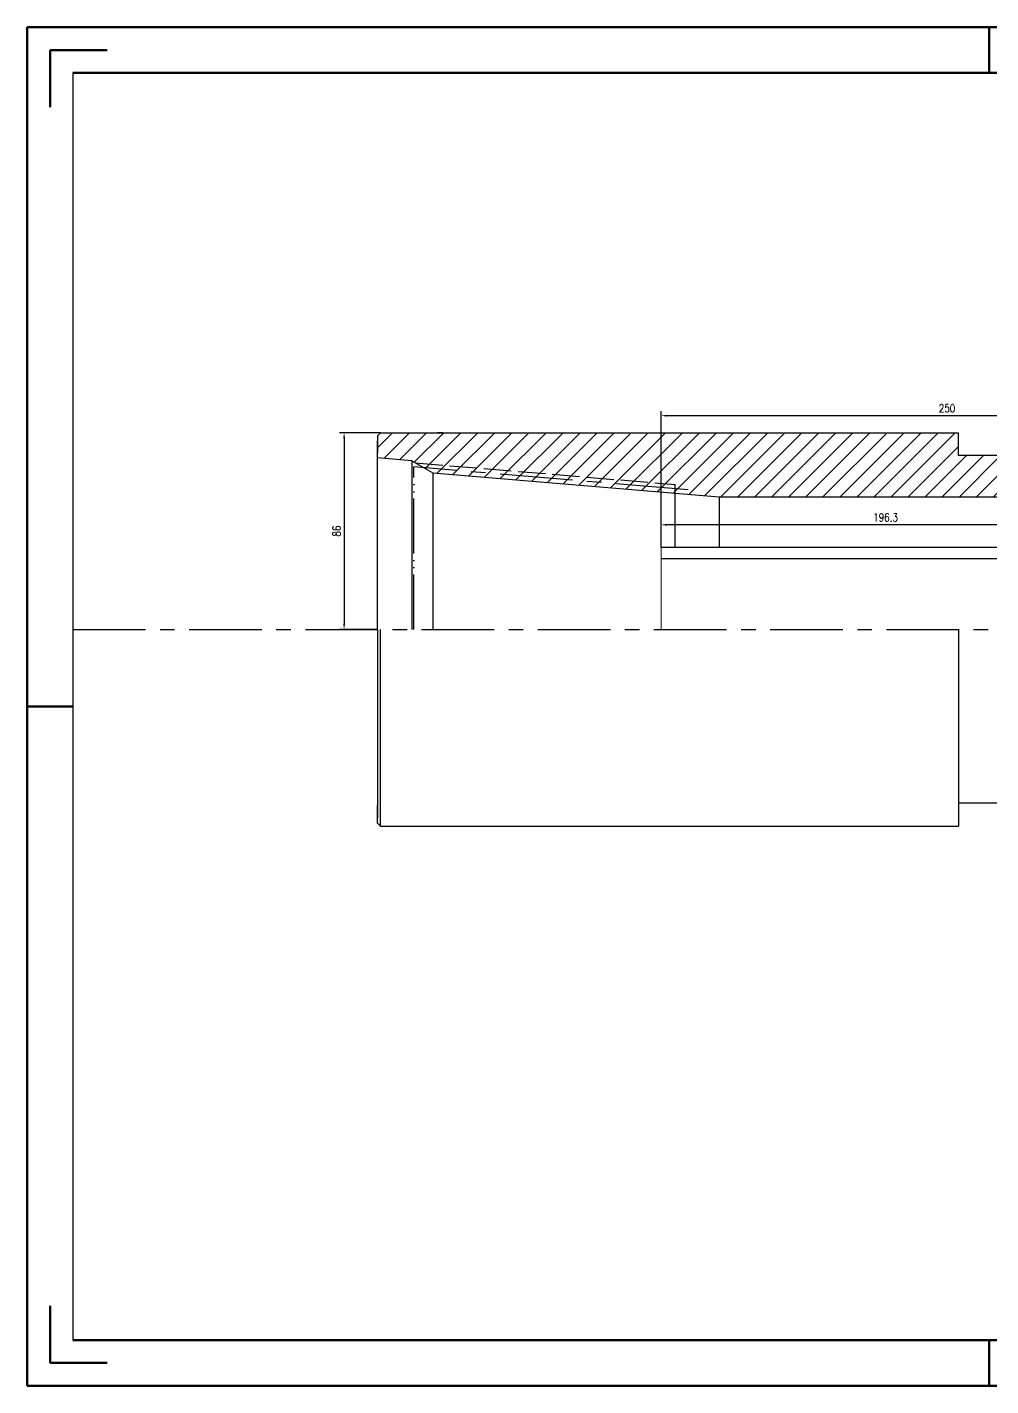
# Model space of a CAD drawing. Header units: millimetres. Extents: x 436 to 5898, y 1945 to 3729.
# Drawn here: x 3270 to 3692, y 2782 to 3376 of the extents above; entities that cross this region are included whole.
import ezdxf

# ---------------------------------------------------------------- set-up
doc = ezdxf.new("R2010")
doc.units = ezdxf.units.MM
for name, pattern in [('ACAD_ISO02W100', [15, 12, -3]), ('ACAD_ISO05W100', [33, 24, -3, 0, -3, 0, -3]), ('CENTER', [50.8, 31.75, -6.35, 6.35, -6.35])]:
    doc.linetypes.add(name, pattern=pattern)
for name, color, linetype, lineweight in [('中心线层', 1, 'CENTER', 25), ('剖面线', 2, 'Continuous', 15), ('双点划线层', 6, 'ACAD_ISO05W100', 25), ('总内框线', 7, 'Continuous', 50), ('标注层', 3, 'Continuous', 25), ('细线层', 6, 'Continuous', 20), ('虚线层', 4, 'ACAD_ISO02W100', 25)]:
    doc.layers.add(name, color=color, linetype=linetype, lineweight=lineweight)
doc.styles.add('TH_GBDIM', font='romans.shx', dxfattribs={"width": 0.8, "bigfont": 'gbcbig.shx'})
doc.dimstyles.new('TH_GBDIM', dxfattribs={"dimtxt": 3.5, "dimasz": 2.5, "dimexe": 2, "dimexo": 0, "dimgap": 1.5, "dimtad": 1, "dimdec": 1, "dimdsep": 46, "dimtxsty": 'TH_GBDIM', "dimcen": 2.5, "dimclrd": 130, "dimclre": 130, "dimclrt": 3, "dimadec": 0, "dimazin": 0, "dimtfac": 0.714286, "dimtdec": 1, "dimtmove": 0, "dimatfit": 3, "dimfxl": 1, "dimtzin": 0, "dimlwd": -1, "dimlwe": -1, "dimarcsym": 0})

# ---------------------------------------------------------------- blocks, each defined once
blk = doc.blocks.new('*D177')
at = {"layer": 'Defpoints', "color": 0, "transparency": 16777216}
for p in [(3547.55, 3158.32), (3743.81, 3155.1), (3547.55, 3148.6)]:
    blk.add_point(p, dxfattribs=at)
at = {"layer": '标注层', "color": 130, "transparency": 16777216}
for p, q in [((3547.55, 3148.6), (3547.55, 3160.32)), ((3743.81, 3155.1), (3743.81, 3160.32)), ((3741.31, 3158.32), (3550.05, 3158.32))]:
    blk.add_line(p, q, dxfattribs=at)
for points in [[(3550.05, 3158.74), (3550.05, 3157.9), (3547.55, 3158.32)], [(3741.31, 3158.74), (3741.31, 3157.9), (3743.81, 3158.32)]]:
    blk.add_solid(points, dxfattribs=at)
at = {"layer": '标注层', "color": 3, "transparency": 16777216, "insert": (3645.68, 3161.57), "char_height": 3.5, "attachment_point": 5, "style": 'TH_GBDIM'}
blk.add_mtext('196.3', dxfattribs=at)
blk = doc.blocks.new('*D178')
at = {"layer": 'Defpoints', "color": 0, "transparency": 16777216}
for p in [(3424.85, 3198.6), (3408.97, 3112.6), (3423.55, 3112.6)]:
    blk.add_point(p, dxfattribs=at)
at = {"layer": '标注层', "color": 130, "transparency": 16777216}
for p, q in [((3424.85, 3198.6), (3406.97, 3198.6)), ((3408.97, 3196.1), (3408.97, 3115.1)), ((3423.55, 3112.6), (3406.97, 3112.6))]:
    blk.add_line(p, q, dxfattribs=at)
for points in [[(3408.56, 3196.1), (3409.39, 3196.1), (3408.97, 3198.6)], [(3408.56, 3115.1), (3409.39, 3115.1), (3408.97, 3112.6)]]:
    blk.add_solid(points, dxfattribs=at)
at = {"layer": '标注层', "color": 3, "transparency": 16777216, "insert": (3405.72, 3155.6), "char_height": 3.5, "attachment_point": 5, "rotation": 90, "style": 'TH_GBDIM'}
blk.add_mtext('86', dxfattribs=at)
blk = doc.blocks.new('*D179')
at = {"layer": 'Defpoints', "color": 0, "transparency": 16777216}
for p in [(3547.55, 3206.04), (3797.55, 3155.1), (3547.55, 3148.6)]:
    blk.add_point(p, dxfattribs=at)
at = {"layer": '标注层', "color": 130, "transparency": 16777216}
for p, q in [((3547.55, 3148.6), (3547.55, 3208.04)), ((3797.55, 3155.1), (3797.55, 3208.04)), ((3795.05, 3206.04), (3550.05, 3206.04))]:
    blk.add_line(p, q, dxfattribs=at)
for points in [[(3550.05, 3206.45), (3550.05, 3205.62), (3547.55, 3206.04)], [(3795.05, 3206.45), (3795.05, 3205.62), (3797.55, 3206.04)]]:
    blk.add_solid(points, dxfattribs=at)
at = {"layer": '标注层', "color": 3, "transparency": 16777216, "insert": (3672.55, 3209.29), "char_height": 3.5, "attachment_point": 5, "style": 'TH_GBDIM'}
blk.add_mtext('250', dxfattribs=at)

msp = doc.modelspace()

# ---------------------------------------------------------------- hatches: boundary and pattern name
at = {"layer": '剖面线'}
h = msp.add_hatch(dxfattribs=at)
h.set_pattern_fill('ANSI31', color=2, scale=1.66)
h.set_pattern_definition([(45, (-598.282, -747.8484), (-3.7268063, 3.7268063), [])])
h.paths.add_polyline_path([(3677.55132, 3198.59723), (3424.85132, 3198.59723), (3423.55132, 3197.29723), (3423.55132, 3189.59723), (3423.55132, 3187.59723), (3438.55132, 3186.34723), (3440.15872, 3185.4192), (3553.75132, 3175.95315), (3553.75132, 3172.19815), (3572.96232, 3170.59723), (3681.16085, 3170.59723), (3702.55132, 3170.59723), (3749.75709, 3170.59723), (3757.55132, 3175.09723), (3897.55132, 3175.09723), (3897.55132, 3185.43223), (3812.55132, 3185.43223), (3802.55132, 3187.59723), (3782.55132, 3187.59723), (3782.55132, 3188.59723), (3782.55132, 3198.59723), (3781.55132, 3198.59723), (3757.55132, 3198.59723), (3736.22769, 3190.87044, -0.087129919), (3723.28179, 3188.59723), (3685.12615, 3188.59723), (3677.55132, 3188.59723)])
h.paths.add_polyline_path([(3440.15872, 3185.4192), (3443.95919, 3183.22499), (3553.75132, 3174.07565), (3553.75132, 3175.95315)], flags=17)
h.paths.add_polyline_path([(3443.95919, 3183.22499), (3447.75967, 3181.03079), (3553.75132, 3172.19815), (3553.75132, 3174.07565)], flags=17)
h.paths.add_polyline_path([(3897.55132, 3187.59723), (3812.55132, 3187.59723), (3812.55132, 3185.43223), (3897.55132, 3185.43223)], flags=17)

# ---------------------------------------------------------------- linework, layer by layer
for p, q in [((3290.43774, 3355.89129), (3290.43774, 2801.89129)), ((3424.85132, 3198.59723), (3423.55132, 3197.29723)), ((3423.55132, 3197.29723), (3423.55132, 3189.59723)), ((3424.85132, 3198.59723), (3677.55132, 3198.59723)), ((3452.16085, 3198.59723), (3449.85132, 3198.59723)), ((3677.55132, 3188.59723), (3677.55132, 3198.59723)), ((3423.55132, 3112.59723), (3423.55132, 3195.04723)), ((3438.55132, 3186.34723), (3423.55132, 3187.59723)), ((3438.55132, 3186.34723), (3438.55132, 3112.59723)), ((3438.55132, 3186.34723), (3447.75967, 3181.03079)), ((3685.12615, 3188.59723), (3677.55132, 3188.59723)), ((3723.28179, 3188.59723), (3685.12615, 3188.59723)), ((3447.75967, 3181.03079), (3572.96232, 3170.59723)), ((3447.75967, 3181.03079), (3447.75967, 3112.59723)), ((3553.75132, 3148.59723), (3553.75132, 3175.95315)), ((3572.96232, 3170.59723), (3681.16085, 3170.59723)), ((3572.96232, 3170.59723), (3572.96232, 3148.59723)), ((3658.65251, 3170.59723), (3669.22168, 3170.59723)), ((3669.22168, 3170.59723), (3669.22168, 3170.59723)), ((3681.16085, 3170.59723), (3702.55132, 3170.59723)), ((3547.55131, 3148.59723), (3732.55131, 3148.59723)), ((3547.55131, 3143.59723), (3697.55131, 3143.59723)), ((3423.55132, 3112.59723), (3423.55132, 3030.14723)), ((3424.85132, 3026.59723), (3424.85132, 3112.59723)), ((3677.55132, 3112.59723), (3677.55132, 3026.59723)), ((3423.55132, 3027.89723), (3423.55132, 3035.59723)), ((3723.28179, 3036.59723), (3677.55132, 3036.59723)), ((3424.85132, 3026.59723), (3423.55132, 3027.89723)), ((3424.85132, 3026.59723), (3677.55132, 3026.59723)), ((3449.85132, 3026.59723), (3452.16085, 3026.59723))]:
    msp.add_line(p, q)
at = {"layer": '中心线层'}
for p, q in [((3559.42632, 3173.60273), (3439.42632, 3183.60273)), ((3290.43774, 3112.59723), (4600.60799, 3112.59723))]:
    msp.add_line(p, q, dxfattribs=at)
at = {"layer": '双点划线层'}
msp.add_line((3439.42632, 3112.59723), (3439.42632, 3183.60273), dxfattribs=at)
at = {"layer": '总内框线'}
for p, q in [((3270.43774, 3375.89129), (3270.43774, 2781.89129)), ((3690.93774, 3375.89129), (3270.43774, 3375.89129)), ((5898.17032, 3375.89129), (3690.93774, 3375.89129)), ((3690.93774, 3375.89129), (3690.93774, 3355.89129)), ((3280.43774, 3365.89129), (3305.43774, 3365.89129)), ((3280.43774, 3365.89129), (3280.43774, 3340.89129)), ((3690.93774, 3355.89129), (3290.43774, 3355.89129)), ((5878.17032, 3355.89129), (3690.93774, 3355.89129)), ((3270.43774, 3078.89129), (3290.43774, 3078.89129)), ((3280.43774, 2791.89129), (3280.43774, 2816.89129)), ((3290.43774, 2801.89129), (3690.93774, 2801.89129)), ((3690.93774, 2801.89129), (5878.17032, 2801.89129)), ((3690.93774, 2801.89129), (3690.93774, 2781.89129)), ((3280.43774, 2791.89129), (3305.43774, 2791.89129)), ((3270.43774, 2781.89129), (3690.93774, 2781.89129)), ((3690.93774, 2781.89129), (5898.17032, 2781.89129))]:
    msp.add_line(p, q, dxfattribs=at)
at = {"layer": '细线层', "color": 0}
msp.add_line((3547.55131, 3112.59723), (3547.55131, 3148.59724), dxfattribs=at)
at = {"layer": '虚线层'}
msp.add_line((3440.15872, 3185.4192), (3553.75132, 3175.95315), dxfattribs=at)

# ---------------------------------------------------------------- dimensions: what is measured, and where the dimension line sits
at = {"layer": '标注层'}
for base, p1, picture, middle in [((3547.55131, 3206.03538), (3797.55132, 3155.09723), '*D179', (3672.55131, 3209.28538)), ((3547.55131, 3158.31894), (3743.80964, 3155.09723), '*D177', (3645.68047, 3161.56894))]:
    dim = msp.add_linear_dim(base=base, p1=p1, p2=(3547.55131, 3148.59723), dimstyle='TH_GBDIM', dxfattribs=at)
    dim.commit()
    dim.dimension.update_dxf_attribs({"geometry": picture, "text_midpoint": middle})
dim = msp.add_linear_dim(base=(3408.97326, 3112.59723), p1=(3424.85132, 3198.59723), p2=(3423.55132, 3112.59723), angle=90, dimstyle='TH_GBDIM', dxfattribs=at)
dim.commit()
dim.dimension.update_dxf_attribs({"geometry": '*D178', "text_midpoint": (3405.72326, 3155.59723)})

doc.saveas('drawing.dxf')
